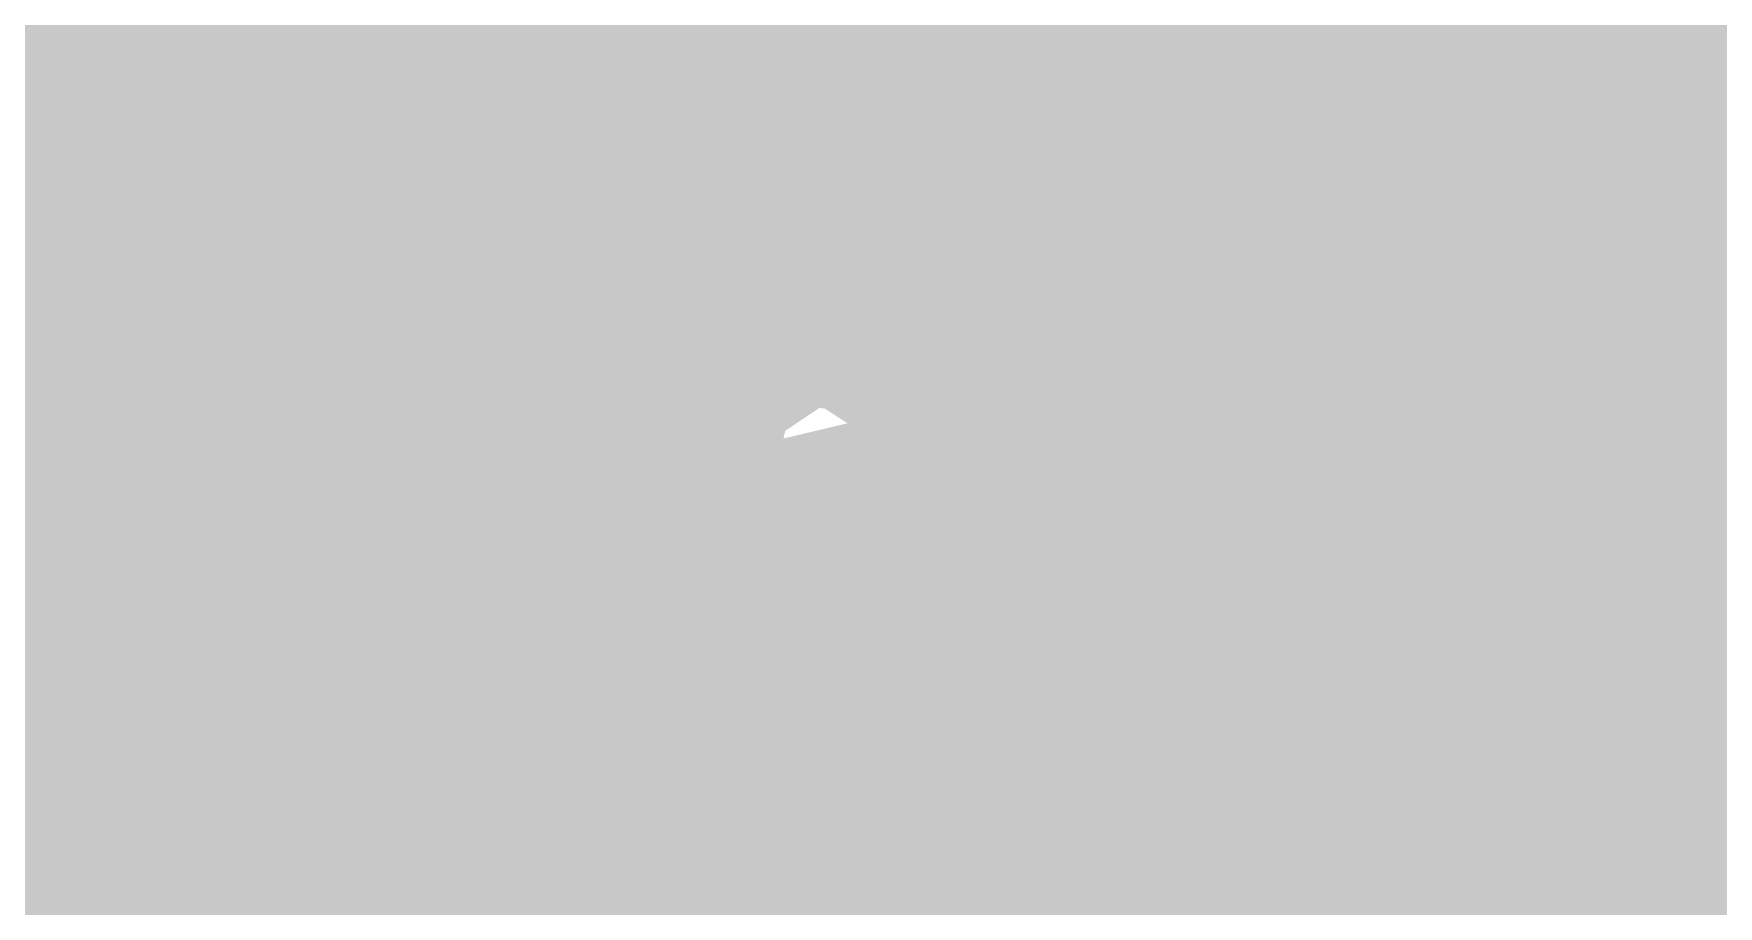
# Model space of a CAD drawing. Header units: millimetres. Extents: x -0.5 to 77.7, y -66.2 to -6.
# Drawn here: x 66.5966 to 66.8947, y -60.4348 to -60.2802 of the extents above; entities that cross this region are included whole.
import ezdxf

# ---------------------------------------------------------------- set-up
doc = ezdxf.new("R2010")
doc.units = ezdxf.units.MM
doc.header["$MEASUREMENT"] = 0
doc.layers.add('Inner1', color=7, linetype='Continuous', true_color=0x999966)
doc.layers.add('Top-Silkscreen-Layer', color=7, linetype='Continuous', true_color=0xffcc00)

msp = doc.modelspace()

# ---------------------------------------------------------------- hatches: boundary and pattern name
at = {"layer": 'Inner1'}
msp.add_hatch(color=256, dxfattribs=at).paths.add_polyline_path([(77.23901447802896, -6.454152908305818), (77.23901447802896, -65.68199136398273), (-0.022860045720091406, -65.68199136398273), (-0.02286004572008509, -6.454152908305818)])

# ---------------------------------------------------------------- linework, layer by layer
at = {"layer": 'Top-Silkscreen-Layer', "const_width": 0.25400050800101603}
for points in [[(66.5535763564591, -60.10255725373234), (66.54311702594292, -60.11507548511515), (66.53939148523611, -60.10226077354513)], [(66.99302919900063, -60.098690120855686), (66.9956014473242, -60.089441228059016), (67.01495581882325, -60.10255725373234)], [(66.60272098907132, -60.09887542097269), (66.59150686150755, -60.112130018907436), (66.58043025390278, -60.10108452062848)], [(66.73675919272223, -60.12159160401232), (66.73723582439823, -60.155698104679075), (66.7343854107031, -60.16634238792207), (66.73948458827284, -60.18333521430425), (66.74912817539602, -60.20328478603171), (66.75367258494947, -60.20623992007162), (66.76318021484047, -60.19673966363796), (66.7848177302039, -60.196074194522105), (66.80722723260973, -60.18944689555473), (66.829544534134, -60.188710529002805), (66.8471205225272, -60.2056469596972), (66.8544043921725, -60.1880241129172), (66.86000520504716, -60.175554220695346), (66.87099117449716, -60.17250401963888), (66.89947968418048, -60.1403198062729), (66.91185022958108, -60.122754966486056), (66.94411428722898, -60.14186182550747)], [(66.77998109073764, -60.14972016177391), (66.77349421176368, -60.15631040071788), (66.76813874699765, -60.14959125734469)], [(66.46488223382688, -60.22245931987847), (66.48899510845186, -60.222725185263734), (66.51133272542461, -60.22275902267641), (66.53427668039829, -60.2239191625394), (66.55767695159948, -60.225013238882426), (66.56783155038842, -60.227903920707725), (66.57872375623002, -60.22403356522034), (66.60239750462236, -60.2225737225594), (66.61517748444628, -60.22498423538585), (66.62265044403517, -60.220999477217525), (66.63012340362408, -60.2170147190492), (66.67049801339795, -60.21796861182545), (66.71087262317184, -60.21892411590705), (66.71373241322782, -60.215369576271264), (66.71405433494995, -60.20268860304656), (66.71293073437606, -60.15726429349412), (66.71434656486277, -60.120966417530596)], [(67.02567612471616, -60.45945011300295), (67.013891601868, -60.474130716185954), (67.00618423325813, -60.4880765641224), (67.00171952277182, -60.491898580448826), (66.99490447116848, -60.483730873552254), (67.00237274257695, -60.45481761007778), (66.99737357952283, -60.447002779056206), (66.98523431768959, -60.449013688152064), (66.9798194693049, -60.45370097545965), (66.97255122692766, -60.4656697517129), (66.96413281762081, -60.48373409616299), (66.95756936503334, -60.491602100261616), (66.95107623515214, -60.486913201648676), (66.93909012054594, -60.472912569329814), (66.93359869854775, -60.46360083562389), (66.92230643464366, -60.47637365325441), (66.91101260801275, -60.48914485957958), (66.90527427517912, -60.48219207692842), (66.89953437961869, -60.47003316664206), (66.87832973958069, -60.47138505184353), (66.86923154411299, -60.48378404662932), (66.86437927737867, -60.48570311131935), (66.85375117236737, -60.47285133972593), (66.84312150462925, -60.4599995681325), (66.83562041595783, -60.46506712350629), (66.82811932728643, -60.47013467888008), (66.82811932728643, -60.48318302972807), (66.82074638221314, -60.51357708283322), (66.81119968415197, -60.5051193409709), (66.80215462139569, -60.4957931055167), (66.807814817889, -60.48399835024289), (66.8134750143823, -60.47220359496909), (66.8075069607081, -60.46388120275744), (66.77833866486397, -60.470809815828126), (66.77098603523916, -60.47574363285659), (66.75706839030008, -60.448249929408924), (66.75113627934245, -60.44271348417385), (66.7437945888053, -60.44767469339352), (66.73095522536273, -60.48565477215839), (66.72532159522514, -60.514250608475905), (66.70947085722636, -60.508836622448584), (66.69564385044205, -60.50679670985615), (66.69332007568073, -60.49754942836484), (66.67566907640081, -60.48687614162527), (66.66783981510002, -60.4884197721652), (66.66870712847765, -60.49761871449555), (66.6695760045821, -60.5068176568259), (66.68041664043909, -60.50957782291661), (66.69125727629608, -60.51233960031269), (66.69041496654735, -60.51841422153977), (66.66679591359325, -60.52186724893755), (66.66010119195401, -60.51734431477723), (66.65681790293347, -60.52142575126748), (66.6449114873944, -60.52860411666977), (66.6362914863295, -60.53170265688719), (66.6260712530147, -60.52146925651233), (66.59592469018966, -60.51786315510485), (66.5915631196726, -60.52449045407222), (66.58806729980635, -60.521018091010056), (66.5845699172133, -60.51754733925326), (66.59065048721757, -60.509576211611254), (66.59673261994865, -60.493165066465934), (66.59673261994865, -60.484726660268), (66.60927037711754, -60.484726660268), (66.62855286318349, -60.479085480184175), (66.63529602935374, -60.47344591140572), (66.62841690595133, -60.46588244402112), (66.59522458858032, -60.47626086187885), (66.58589354681845, -60.47751929136913), (66.55899589302422, -60.48716456528566), (66.54366866850562, -60.52890865338381), (66.53701145230974, -60.52890865338381), (66.53245454094186, -60.51900718191419), (66.52070596081026, -60.50572841439897), (66.51351429204655, -60.502349507047995), (66.51441598541392, -60.494273644557246), (66.52144669331656, -60.485298673672666), (66.53269363814327, -60.47856663985655), (66.53781000570788, -60.47273693704499), (66.53152315576516, -60.4662546555605), (66.52523630582243, -60.459772374075996), (66.52039810362936, -60.46291925345438), (66.51321424849968, -60.47539720220306), (66.51087015828986, -60.484726660268), (66.50368005225296, -60.484726660268), (66.48065952366575, -60.46540872024373), (66.4680373792493, -60.480023259906766)], [(66.462853814432, -60.496223324049225), (66.46568078722503, -60.506775762886406), (66.45800154769766, -60.53069236842316)], [(66.67957433069036, -60.567629932616704), (66.69600015215394, -60.55974420415905), (66.71242597361754, -60.551856864396036), (66.72670929662934, -60.55225807943199), (66.8452593149006, -60.54679575424371), (66.91368174539835, -60.536357718087466), (66.96745830026514, -60.522830809545994), (66.99061634881133, -60.51115529086921), (67.00155387373033, -60.50209169818955), (67.01181161248849, -60.50713508398286), (67.02206935124664, -60.51217846977617)], [(66.53674266329901, -60.57152445768457), (66.54106360291911, -60.56235935276689), (66.5538826509132, -60.57344996759607)], [(66.40728481191809, -60.499453991306595), (66.41247931582303, -60.496508525098875), (66.40431250553203, -60.49356305889116)], [(66.6201000738869, -60.572649148829534), (66.62851223228652, -60.56056596989534), (66.63601175823112, -60.55481683235204), (66.64218296639018, -60.558221520588866), (66.65003879404668, -60.57030469952306)], [(66.57725166757827, -60.5724509582696), (66.5856903923336, -60.56158109227546), (66.59321648463391, -60.557240235621414), (66.600687881496, -60.56228684402545)]]:
    msp.add_lwpolyline(points, dxfattribs=at)

doc.saveas('drawing.dxf')
